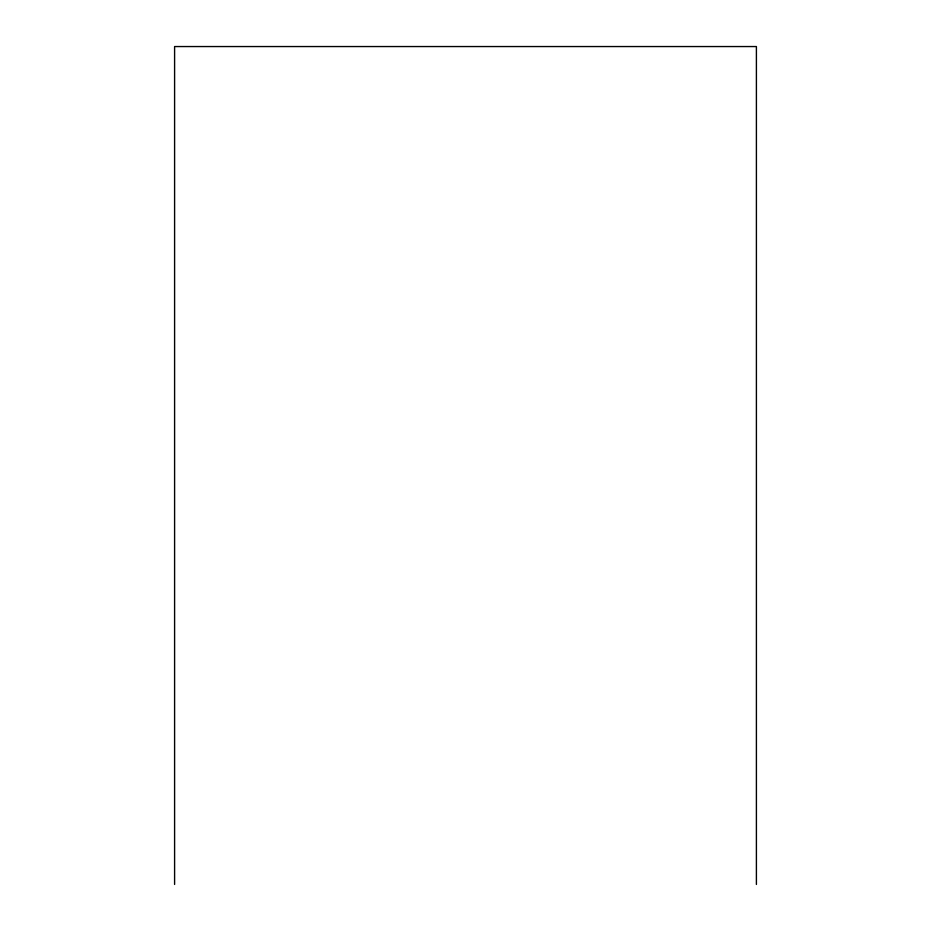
<?xml version="1.0" encoding="UTF-8"?>
<svg xmlns="http://www.w3.org/2000/svg" width="931" height="931" viewBox="0 0 931 931"><rect width="100%" height="100%" fill="white"/><g stroke="black" fill="none" stroke-linecap="round" stroke-linejoin="round"><path stroke-width="1.4" d="M756.403 884.45L756.403 46.55L174.597 46.55L174.597 884.45"/></g></svg>
